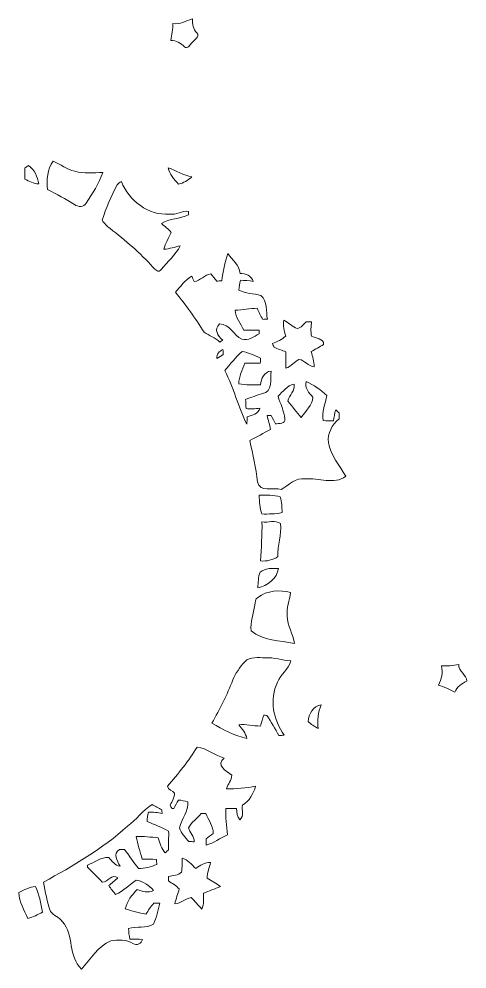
# Model space of a CAD drawing. Header units: centimetres. Extents: x -15.6 to 15.6, y -15.7 to 15.7.
# Drawn here: x 3.36 to 15.23, y -10.68 to 14.46 of the extents above; entities that cross this region are included whole.
import ezdxf

# ---------------------------------------------------------------- set-up
doc = ezdxf.new("R2010")
doc.units = ezdxf.units.CM
doc.header["$MEASUREMENT"] = 0
doc.layers.add('Layer 1', color=7, linetype='Continuous')

msp = doc.modelspace()

# ---------------------------------------------------------------- linework, layer by layer
at = {"layer": 'Layer 1', "color": 8, "lineweight": 9}
for points, knots in [([(7.43515, 14.34271), (7.43903, 14.18996), (7.4101, 14.04003), (7.38294, 13.8908), (7.38294, 13.8908), (7.5237, 13.88869), (7.64858, 13.82907), (7.74066, 13.72359), (7.74066, 13.72359), (7.82779, 13.64774), (7.88918, 13.7832), (7.94492, 13.83542), (7.94492, 13.83542), (8.00065, 13.91162), (8.16999, 13.98464), (8.06909, 14.09153), (8.06909, 14.09153), (7.9749, 14.19207), (7.94809, 14.32401), (7.95409, 14.45842), (7.95409, 14.45842), (7.77876, 14.41715), (7.62636, 14.29755), (7.43515, 14.34271), (7.43515, 14.34271), (7.43515, 14.34271), (7.43515, 14.34271), (7.43515, 14.34271)], [0, 0, 0, 0, 0.125, 0.125, 0.125, 0.125, 0.25, 0.25, 0.25, 0.25, 0.375, 0.375, 0.375, 0.375, 0.5, 0.5, 0.5, 0.5, 0.625, 0.625, 0.625, 0.625, 0.75, 0.75, 0.75, 0.75, 1, 1, 1, 1]), ([(3.51649, 10.51542), (3.51472, 10.4177), (3.51366, 10.31999), (3.51437, 10.22191), (3.51437, 10.22191), (3.62938, 10.15841), (3.75038, 10.10126), (3.88479, 10.09456), (3.88479, 10.09456), (3.8615, 10.28753), (3.76484, 10.46392), (3.60997, 10.58175), (3.60997, 10.58175), (3.58669, 10.56517), (3.54012, 10.532), (3.51649, 10.51542), (3.51649, 10.51542), (3.51649, 10.51542), (3.51649, 10.51542), (3.51649, 10.51542)], [0, 0, 0, 0, 0.16666667, 0.16666667, 0.16666667, 0.16666667, 0.33333333, 0.33333333, 0.33333333, 0.33333333, 0.5, 0.5, 0.5, 0.5, 0.66666667, 0.66666667, 0.66666667, 0.66666667, 1, 1, 1, 1]), ([(4.26614, 10.69675), (4.10245, 10.47803), (4.09469, 10.20498), (4.11515, 9.94392), (4.11515, 9.94392), (4.35999, 9.82292), (4.60163, 9.69451), (4.83235, 9.54775), (4.83235, 9.54775), (4.92549, 9.4839), (5.08, 9.46485), (5.13962, 9.58339), (5.13962, 9.58339), (5.31249, 9.83774), (5.47018, 10.10655), (5.58307, 10.39336), (5.58307, 10.39336), (5.33506, 10.39619), (5.08211, 10.35562), (4.83976, 10.42758), (4.83976, 10.42758), (4.6281, 10.46956), (4.46122, 10.61455), (4.26614, 10.69675), (4.26614, 10.69675), (4.26614, 10.69675), (4.26614, 10.69675), (4.26614, 10.69675)], [0, 0, 0, 0, 0.125, 0.125, 0.125, 0.125, 0.25, 0.25, 0.25, 0.25, 0.375, 0.375, 0.375, 0.375, 0.5, 0.5, 0.5, 0.5, 0.625, 0.625, 0.625, 0.625, 0.75, 0.75, 0.75, 0.75, 1, 1, 1, 1]), ([(7.30745, 10.51613), (7.35648, 10.34997), (7.45949, 10.20921), (7.58438, 10.09139), (7.58438, 10.09139), (7.72231, 10.11044), (7.83414, 10.19616), (7.94068, 10.27942), (7.94068, 10.27942), (7.71173, 10.31575), (7.52617, 10.45757), (7.30745, 10.51613), (7.30745, 10.51613), (7.30745, 10.51613), (7.30745, 10.51613), (7.30745, 10.51613)], [0, 0, 0, 0, 0.2, 0.2, 0.2, 0.2, 0.4, 0.4, 0.4, 0.4, 0.6, 0.6, 0.6, 0.6, 1, 1, 1, 1]), ([(5.96336, 10.06951), (5.79473, 9.77389), (5.67162, 9.45533), (5.5619, 9.1343), (5.5619, 9.1343), (5.61976, 9.05034), (5.6882, 8.97343), (5.77145, 8.91381), (5.77145, 8.91381), (6.17503, 8.60125), (6.56802, 8.27105), (6.90881, 7.8897), (6.90881, 7.8897), (6.96243, 7.82655), (7.05874, 7.72707), (7.12788, 7.83184), (7.12788, 7.83184), (7.29439, 8.03822), (7.52088, 8.2079), (7.62565, 8.45697), (7.62565, 8.45697), (7.48489, 8.42204), (7.34625, 8.37547), (7.20091, 8.36348), (7.20091, 8.36348), (7.22807, 8.52682), (7.32791, 8.66017), (7.39176, 8.80869), (7.39176, 8.80869), (7.3212, 8.90076), (7.22348, 8.96638), (7.13741, 9.04187), (7.13741, 9.04187), (7.34343, 9.19956), (7.62424, 9.15405), (7.84967, 9.27576), (7.84967, 9.27576), (7.84967, 9.30645), (7.85002, 9.33644), (7.85072, 9.36678), (7.85072, 9.36678), (7.6761, 9.39183), (7.52264, 9.2673), (7.3466, 9.2927), (7.3466, 9.2927), (6.7878, 9.25495), (6.27134, 9.64865), (6.07237, 10.157), (6.07237, 10.157), (6.03215, 10.13266), (5.98594, 10.1129), (5.96336, 10.06951), (5.96336, 10.06951), (5.96336, 10.06951), (5.96336, 10.06951), (5.96336, 10.06951)], [0, 0, 0, 0, 0.06666667, 0.06666667, 0.06666667, 0.06666667, 0.13333333, 0.13333333, 0.13333333, 0.13333333, 0.2, 0.2, 0.2, 0.2, 0.26666667, 0.26666667, 0.26666667, 0.26666667, 0.33333333, 0.33333333, 0.33333333, 0.33333333, 0.4, 0.4, 0.4, 0.4, 0.46666667, 0.46666667, 0.46666667, 0.46666667, 0.53333333, 0.53333333, 0.53333333, 0.53333333, 0.6, 0.6, 0.6, 0.6, 0.66666667, 0.66666667, 0.66666667, 0.66666667, 0.73333333, 0.73333333, 0.73333333, 0.73333333, 0.8, 0.8, 0.8, 0.8, 0.86666667, 0.86666667, 0.86666667, 0.86666667, 1, 1, 1, 1]), ([(8.89107, 8.24989), (8.81487, 8.01494), (8.75666, 7.77258), (8.73125, 7.52669), (8.73125, 7.52669), (8.6981, 7.52563), (8.63213, 7.52387), (8.59897, 7.52281), (8.59897, 7.52281), (8.54427, 7.58666), (8.49101, 7.65157), (8.44057, 7.7179), (8.44057, 7.7179), (8.27582, 7.68403), (8.16646, 7.53551), (7.99889, 7.50764), (7.99889, 7.50764), (7.97772, 7.55491), (7.95691, 7.60219), (7.9368, 7.64946), (7.9368, 7.64946), (7.75159, 7.55879), (7.64541, 7.36865), (7.50147, 7.22824), (7.50147, 7.22824), (7.78581, 6.89663), (8.02711, 6.5308), (8.26841, 6.16779), (8.26841, 6.16779), (8.40599, 6.08171), (8.5598, 6.01857), (8.68257, 5.90638), (8.68257, 5.90638), (8.7062, 5.92402), (8.73125, 5.94131), (8.75595, 5.95859), (8.75595, 5.95859), (8.62119, 6.0676), (8.51747, 6.24223), (8.67234, 6.38651), (8.67234, 6.38651), (8.94116, 6.39145), (9.04664, 6.09124), (9.26113, 5.98399), (9.26113, 5.98399), (9.43328, 5.93954), (9.58674, 6.04291), (9.72538, 6.12934), (9.72538, 6.12934), (9.72433, 6.16109), (9.72327, 6.19249), (9.72256, 6.22424), (9.72256, 6.22424), (9.58603, 6.22917), (9.44916, 6.22388), (9.31299, 6.22282), (9.31299, 6.22282), (9.2389, 6.39921), (9.09391, 6.55091), (9.08615, 6.74987), (9.08615, 6.74987), (9.2823, 6.75622), (9.47456, 6.80491), (9.67141, 6.80138), (9.67141, 6.80138), (9.70739, 6.69766), (9.75537, 6.59783), (9.82028, 6.50893), (9.82028, 6.50893), (9.86015, 6.50999), (9.90001, 6.51069), (9.94023, 6.51104), (9.94023, 6.51104), (9.90001, 6.71812), (9.94411, 6.99259), (9.76842, 7.14146), (9.76842, 7.14146), (9.57651, 7.1979), (9.36484, 7.18414), (9.18316, 7.28363), (9.18316, 7.28363), (9.19304, 7.37112), (9.20573, 7.45825), (9.22303, 7.54433), (9.22303, 7.54433), (9.33767, 7.54151), (9.45304, 7.53375), (9.56698, 7.51399), (9.56698, 7.51399), (9.51053, 7.66569), (9.37049, 7.72319), (9.21738, 7.72566), (9.21738, 7.72566), (9.19904, 7.9472), (9.01136, 8.08232), (8.89107, 8.24989), (8.89107, 8.24989), (8.89107, 8.24989), (8.89107, 8.24989), (8.89107, 8.24989)], [0, 0, 0, 0, 0.03846154, 0.03846154, 0.03846154, 0.03846154, 0.07692308, 0.07692308, 0.07692308, 0.07692308, 0.11538462, 0.11538462, 0.11538462, 0.11538462, 0.15384615, 0.15384615, 0.15384615, 0.15384615, 0.19230769, 0.19230769, 0.19230769, 0.19230769, 0.23076923, 0.23076923, 0.23076923, 0.23076923, 0.26923077, 0.26923077, 0.26923077, 0.26923077, 0.30769231, 0.30769231, 0.30769231, 0.30769231, 0.34615385, 0.34615385, 0.34615385, 0.34615385, 0.38461538, 0.38461538, 0.38461538, 0.38461538, 0.42307692, 0.42307692, 0.42307692, 0.42307692, 0.46153846, 0.46153846, 0.46153846, 0.46153846, 0.5, 0.5, 0.5, 0.5, 0.53846154, 0.53846154, 0.53846154, 0.53846154, 0.57692308, 0.57692308, 0.57692308, 0.57692308, 0.61538462, 0.61538462, 0.61538462, 0.61538462, 0.65384615, 0.65384615, 0.65384615, 0.65384615, 0.69230769, 0.69230769, 0.69230769, 0.69230769, 0.73076923, 0.73076923, 0.73076923, 0.73076923, 0.76923077, 0.76923077, 0.76923077, 0.76923077, 0.80769231, 0.80769231, 0.80769231, 0.80769231, 0.84615385, 0.84615385, 0.84615385, 0.84615385, 0.88461538, 0.88461538, 0.88461538, 0.88461538, 0.92307692, 0.92307692, 0.92307692, 0.92307692, 1, 1, 1, 1]), ([(10.42494, 6.0676), (10.32158, 5.978), (10.19811, 5.91767), (10.07252, 5.86617), (10.07252, 5.86617), (10.08345, 5.84253), (10.10497, 5.79491), (10.11556, 5.77127), (10.11556, 5.77127), (10.21927, 5.72894), (10.32369, 5.68837), (10.42917, 5.64956), (10.42917, 5.64956), (10.43128, 5.50422), (10.42847, 5.35887), (10.43165, 5.21317), (10.43165, 5.21317), (10.56711, 5.2608), (10.65213, 5.38745), (10.77631, 5.44883), (10.77631, 5.44883), (10.92624, 5.42802), (11.01902, 5.26186), (11.18059, 5.25657), (11.18059, 5.25657), (11.1693, 5.39239), (11.1372, 5.52468), (11.09945, 5.65485), (11.09945, 5.65485), (11.2067, 5.72364), (11.32241, 5.77762), (11.42965, 5.84676), (11.42965, 5.84676), (11.43495, 6.00481), (11.21658, 6.00128), (11.10616, 6.06372), (11.10616, 6.06372), (11.08252, 6.19072), (11.09628, 6.32019), (11.11039, 6.44719), (11.11039, 6.44719), (11.07547, 6.44649), (11.00562, 6.44472), (10.97034, 6.44402), (10.97034, 6.44402), (10.8952, 6.38087), (10.83064, 6.28632), (10.73115, 6.26445), (10.73115, 6.26445), (10.5978, 6.30855), (10.49938, 6.42285), (10.37838, 6.49094), (10.37838, 6.49094), (10.33675, 6.34806), (10.38473, 6.20448), (10.42494, 6.0676), (10.42494, 6.0676), (10.42494, 6.0676), (10.42494, 6.0676), (10.42494, 6.0676)], [0, 0, 0, 0, 0.0625, 0.0625, 0.0625, 0.0625, 0.125, 0.125, 0.125, 0.125, 0.1875, 0.1875, 0.1875, 0.1875, 0.25, 0.25, 0.25, 0.25, 0.3125, 0.3125, 0.3125, 0.3125, 0.375, 0.375, 0.375, 0.375, 0.4375, 0.4375, 0.4375, 0.4375, 0.5, 0.5, 0.5, 0.5, 0.5625, 0.5625, 0.5625, 0.5625, 0.625, 0.625, 0.625, 0.625, 0.6875, 0.6875, 0.6875, 0.6875, 0.75, 0.75, 0.75, 0.75, 0.8125, 0.8125, 0.8125, 0.8125, 0.875, 0.875, 0.875, 0.875, 1, 1, 1, 1]), ([(8.59755, 5.47599), (8.65682, 5.5081), (8.71502, 5.54232), (8.77183, 5.57865), (8.77183, 5.57865), (8.76865, 5.62169), (8.76583, 5.66473), (8.76335, 5.70742), (8.76335, 5.70742), (8.66493, 5.6672), (8.59119, 5.58924), (8.59755, 5.47599), (8.59755, 5.47599), (8.59755, 5.47599), (8.59755, 5.47599), (8.59755, 5.47599)], [0, 0, 0, 0, 0.2, 0.2, 0.2, 0.2, 0.4, 0.4, 0.4, 0.4, 0.6, 0.6, 0.6, 0.6, 1, 1, 1, 1]), ([(8.81134, 5.15179), (9.05017, 4.69706), (9.16447, 4.18694), (9.39623, 3.73292), (9.39623, 3.73292), (9.40048, 3.79889), (9.404, 3.86486), (9.40787, 3.93083), (9.40787, 3.93083), (9.53488, 3.97775), (9.70492, 3.99962), (9.73738, 4.15802), (9.73738, 4.15802), (9.61672, 4.14144), (9.49432, 4.1305), (9.37331, 4.1492), (9.37331, 4.1492), (9.37049, 4.23034), (9.36625, 4.31112), (9.36308, 4.39191), (9.36308, 4.39191), (9.51124, 4.44624), (9.66083, 4.49739), (9.81217, 4.5429), (9.81217, 4.5429), (10.08592, 4.58911), (10.02137, 4.93765), (10.03583, 5.14085), (10.03583, 5.14085), (9.85168, 5.1151), (9.77548, 4.94647), (9.75608, 4.77961), (9.75608, 4.77961), (9.56452, 4.77785), (9.3719, 4.76938), (9.18211, 4.80184), (9.18211, 4.80184), (9.18034, 4.99763), (9.28018, 5.16943), (9.34544, 5.34758), (9.34544, 5.34758), (9.48055, 5.34758), (9.61601, 5.34617), (9.75114, 5.35252), (9.75114, 5.35252), (9.75396, 5.39556), (9.75713, 5.4386), (9.76066, 5.48129), (9.76066, 5.48129), (9.59733, 5.53844), (9.44104, 5.64286), (9.26713, 5.6545), (9.26713, 5.6545), (9.09143, 5.51092), (8.96092, 5.32077), (8.81134, 5.15179), (8.81134, 5.15179), (8.81134, 5.15179), (8.81134, 5.15179), (8.81134, 5.15179)], [0, 0, 0, 0, 0.0625, 0.0625, 0.0625, 0.0625, 0.125, 0.125, 0.125, 0.125, 0.1875, 0.1875, 0.1875, 0.1875, 0.25, 0.25, 0.25, 0.25, 0.3125, 0.3125, 0.3125, 0.3125, 0.375, 0.375, 0.375, 0.375, 0.4375, 0.4375, 0.4375, 0.4375, 0.5, 0.5, 0.5, 0.5, 0.5625, 0.5625, 0.5625, 0.5625, 0.625, 0.625, 0.625, 0.625, 0.6875, 0.6875, 0.6875, 0.6875, 0.75, 0.75, 0.75, 0.75, 0.8125, 0.8125, 0.8125, 0.8125, 0.875, 0.875, 0.875, 0.875, 1, 1, 1, 1]), ([(10.96399, 4.86463), (10.91883, 4.6893), (11.04266, 4.56794), (11.14496, 4.44694), (11.14496, 4.44694), (11.12485, 4.23915), (10.95093, 4.07899), (10.83734, 3.91142), (10.83734, 3.91142), (10.70822, 4.04654), (10.6098, 4.2067), (10.48174, 4.34252), (10.48174, 4.34252), (10.50819, 4.50832), (10.68988, 4.61063), (10.64472, 4.79584), (10.64472, 4.79584), (10.46128, 4.75703), (10.34945, 4.5944), (10.22032, 4.47411), (10.22032, 4.47411), (10.28454, 4.27514), (10.37908, 4.08252), (10.40554, 3.87368), (10.40554, 3.87368), (10.42635, 3.73327), (10.24291, 3.76185), (10.15507, 3.74174), (10.15507, 3.74174), (10.11662, 3.81547), (10.07815, 3.88885), (10.03936, 3.96222), (10.03936, 3.96222), (10.00232, 3.96399), (9.96598, 3.96575), (9.92964, 3.96716), (9.92964, 3.96716), (9.96386, 3.84404), (9.99772, 3.72022), (10.02137, 3.59428), (10.02137, 3.59428), (9.83898, 3.49374), (9.652, 3.40237), (9.47138, 3.29865), (9.47138, 3.29865), (9.56487, 2.93952), (9.62731, 2.57369), (9.68164, 2.20645), (9.68164, 2.20645), (9.7282, 1.91682), (10.10427, 2.07592), (10.30394, 2.00607), (10.30394, 2.00607), (10.50397, 2.1239), (10.68318, 2.32745), (10.94247, 2.28477), (10.94247, 2.28477), (11.29842, 2.33627), (11.70412, 2.11049), (12.01632, 2.3592), (12.01632, 2.3592), (11.8484, 2.64636), (11.60569, 2.91059), (11.55807, 3.25102), (11.55807, 3.25102), (11.52032, 3.49515), (11.65437, 3.72481), (11.83923, 3.87332), (11.83923, 3.87332), (11.83958, 3.928), (11.83993, 3.98269), (11.84029, 4.03737), (11.84029, 4.03737), (11.80995, 4.06206), (11.77996, 4.0864), (11.75068, 4.11074), (11.75068, 4.11074), (11.71928, 4.01691), (11.70023, 3.91989), (11.69283, 3.82111), (11.69283, 3.82111), (11.6011, 3.82394), (11.50938, 3.82676), (11.41801, 3.82958), (11.41801, 3.82958), (11.38097, 4.05889), (11.47093, 4.27337), (11.51608, 4.4928), (11.51608, 4.4928), (11.35875, 4.64873), (11.16331, 4.76832), (10.96399, 4.86463), (10.96399, 4.86463), (10.96399, 4.86463), (10.96399, 4.86463), (10.96399, 4.86463)], [0, 0, 0, 0, 0.04, 0.04, 0.04, 0.04, 0.08, 0.08, 0.08, 0.08, 0.12, 0.12, 0.12, 0.12, 0.16, 0.16, 0.16, 0.16, 0.2, 0.2, 0.2, 0.2, 0.24, 0.24, 0.24, 0.24, 0.28, 0.28, 0.28, 0.28, 0.32, 0.32, 0.32, 0.32, 0.36, 0.36, 0.36, 0.36, 0.4, 0.4, 0.4, 0.4, 0.44, 0.44, 0.44, 0.44, 0.48, 0.48, 0.48, 0.48, 0.52, 0.52, 0.52, 0.52, 0.56, 0.56, 0.56, 0.56, 0.6, 0.6, 0.6, 0.6, 0.64, 0.64, 0.64, 0.64, 0.68, 0.68, 0.68, 0.68, 0.72, 0.72, 0.72, 0.72, 0.76, 0.76, 0.76, 0.76, 0.8, 0.8, 0.8, 0.8, 0.84, 0.84, 0.84, 0.84, 0.88, 0.88, 0.88, 0.88, 0.92, 0.92, 0.92, 0.92, 1, 1, 1, 1]), ([(9.72538, 1.85332), (9.7222, 1.68575), (9.73667, 1.51747), (9.79065, 1.35802), (9.79065, 1.35802), (9.97021, 1.35661), (10.15189, 1.35167), (10.32758, 1.39612), (10.32758, 1.39612), (10.3304, 1.53652), (10.31417, 1.67552), (10.28136, 1.81134), (10.28136, 1.81134), (10.10074, 1.86672), (9.91095, 1.85685), (9.72538, 1.85332), (9.72538, 1.85332), (9.72538, 1.85332), (9.72538, 1.85332), (9.72538, 1.85332)], [0, 0, 0, 0, 0.16666667, 0.16666667, 0.16666667, 0.16666667, 0.33333333, 0.33333333, 0.33333333, 0.33333333, 0.5, 0.5, 0.5, 0.5, 0.66666667, 0.66666667, 0.66666667, 0.66666667, 1, 1, 1, 1]), ([(9.79523, 1.14671), (9.80652, 0.80169), (9.77301, 0.45914), (9.75643, 0.11518), (9.75643, 0.11518), (9.91977, 0.10319), (10.08451, 0.13459), (10.21962, 0.2316), (10.21962, 0.2316), (10.20446, 0.52617), (10.32334, 0.81051), (10.28665, 1.10508), (10.28665, 1.10508), (10.15294, 1.20139), (9.95469, 1.1273), (9.79523, 1.14671), (9.79523, 1.14671), (9.79523, 1.14671), (9.79523, 1.14671), (9.79523, 1.14671)], [0, 0, 0, 0, 0.16666667, 0.16666667, 0.16666667, 0.16666667, 0.33333333, 0.33333333, 0.33333333, 0.33333333, 0.5, 0.5, 0.5, 0.5, 0.66666667, 0.66666667, 0.66666667, 0.66666667, 1, 1, 1, 1]), ([(9.75148, -0.18009), (9.69117, -0.30991), (9.69505, -0.45914), (9.68623, -0.59955), (9.68623, -0.59955), (9.93564, -0.54663), (10.19564, -0.34519), (10.23585, -0.08131), (10.23585, -0.08131), (10.07287, -0.08414), (9.88378, -0.06509), (9.75148, -0.18009), (9.75148, -0.18009), (9.75148, -0.18009), (9.75148, -0.18009), (9.75148, -0.18009)], [0, 0, 0, 0, 0.2, 0.2, 0.2, 0.2, 0.4, 0.4, 0.4, 0.4, 0.6, 0.6, 0.6, 0.6, 1, 1, 1, 1]), ([(9.68376, -0.84861), (9.61601, -0.89341), (9.6199, -0.9816), (9.60473, -1.05216), (9.60473, -1.05216), (9.57651, -1.28182), (9.4855, -1.5023), (9.50702, -1.73761), (9.50702, -1.73761), (9.83298, -1.99408), (10.2669, -1.98914), (10.65495, -2.07169), (10.65495, -2.07169), (10.62673, -1.81945), (10.45986, -1.60143), (10.46622, -1.34179), (10.46622, -1.34179), (10.43835, -1.12871), (10.52266, -0.92869), (10.553, -0.72196), (10.553, -0.72196), (10.26478, -0.64047), (9.93034, -0.66763), (9.68376, -0.84861), (9.68376, -0.84861), (9.68376, -0.84861), (9.68376, -0.84861), (9.68376, -0.84861)], [0, 0, 0, 0, 0.125, 0.125, 0.125, 0.125, 0.25, 0.25, 0.25, 0.25, 0.375, 0.375, 0.375, 0.375, 0.5, 0.5, 0.5, 0.5, 0.625, 0.625, 0.625, 0.625, 0.75, 0.75, 0.75, 0.75, 1, 1, 1, 1]), ([(9.33838, -2.55358), (9.21492, -2.69928), (9.09497, -2.8538), (9.02371, -3.03301), (9.02371, -3.03301), (8.87343, -3.42918), (8.6794, -3.80806), (8.47126, -4.17706), (8.47126, -4.17706), (8.75419, -4.35628), (9.07028, -4.50621), (9.39623, -4.58488), (9.39623, -4.58488), (9.37084, -4.44024), (9.26677, -4.3344), (9.18422, -4.22046), (9.18422, -4.22046), (9.37543, -4.20176), (9.56275, -4.25432), (9.75325, -4.25609), (9.75325, -4.25609), (9.78465, -4.15943), (9.8157, -4.06241), (9.84462, -3.96504), (9.84462, -3.96504), (9.87073, -3.96822), (9.89719, -3.97175), (9.92365, -3.97563), (9.92365, -3.97563), (10.04288, -4.14531), (10.14271, -4.32735), (10.24608, -4.50691), (10.24608, -4.50691), (10.29195, -4.50303), (10.33816, -4.4988), (10.38436, -4.49527), (10.38436, -4.49527), (10.10145, -4.0931), (9.97903, -3.553), (10.21116, -3.09756), (10.21116, -3.09756), (10.28489, -2.88272), (10.50502, -2.75502), (10.55652, -2.53171), (10.55652, -2.53171), (10.33075, -2.51266), (10.11238, -2.43752), (9.88413, -2.44634), (9.88413, -2.44634), (9.70104, -2.4541), (9.47773, -2.40012), (9.33838, -2.55358), (9.33838, -2.55358), (9.33838, -2.55358), (9.33838, -2.55358), (9.33838, -2.55358)], [0, 0, 0, 0, 0.06666667, 0.06666667, 0.06666667, 0.06666667, 0.13333333, 0.13333333, 0.13333333, 0.13333333, 0.2, 0.2, 0.2, 0.2, 0.26666667, 0.26666667, 0.26666667, 0.26666667, 0.33333333, 0.33333333, 0.33333333, 0.33333333, 0.4, 0.4, 0.4, 0.4, 0.46666667, 0.46666667, 0.46666667, 0.46666667, 0.53333333, 0.53333333, 0.53333333, 0.53333333, 0.6, 0.6, 0.6, 0.6, 0.66666667, 0.66666667, 0.66666667, 0.66666667, 0.73333333, 0.73333333, 0.73333333, 0.73333333, 0.8, 0.8, 0.8, 0.8, 0.86666667, 0.86666667, 0.86666667, 0.86666667, 1, 1, 1, 1]), ([(14.54997, -2.66259), (14.59125, -2.8418), (14.55068, -3.01431), (14.4713, -3.17588), (14.4713, -3.17588), (14.62194, -3.21539), (14.75847, -3.29089), (14.89958, -3.35403), (14.89958, -3.35403), (14.96272, -3.21222), (15.0862, -3.12508), (15.22413, -3.06476), (15.22413, -3.06476), (15.2259, -2.90671), (14.99412, -2.81393), (15.00506, -2.62131), (15.00506, -2.62131), (14.85583, -2.65695), (14.70308, -2.67106), (14.54997, -2.66259), (14.54997, -2.66259), (14.54997, -2.66259), (14.54997, -2.66259), (14.54997, -2.66259)], [0, 0, 0, 0, 0.14285714, 0.14285714, 0.14285714, 0.14285714, 0.28571429, 0.28571429, 0.28571429, 0.28571429, 0.42857143, 0.42857143, 0.42857143, 0.42857143, 0.57142857, 0.57142857, 0.57142857, 0.57142857, 0.71428571, 0.71428571, 0.71428571, 0.71428571, 1, 1, 1, 1]), ([(11.0169, -4.13226), (11.09769, -4.20423), (11.18377, -4.27196), (11.28325, -4.31747), (11.28325, -4.31747), (11.26808, -4.10651), (11.2769, -3.89343), (11.36298, -3.69693), (11.36298, -3.69693), (11.15413, -3.72057), (11.03348, -3.94106), (11.0169, -4.13226), (11.0169, -4.13226), (11.0169, -4.13226), (11.0169, -4.13226), (11.0169, -4.13226)], [0, 0, 0, 0, 0.2, 0.2, 0.2, 0.2, 0.4, 0.4, 0.4, 0.4, 0.6, 0.6, 0.6, 0.6, 1, 1, 1, 1]), ([(8.08179, -4.8096), (7.85108, -5.17613), (7.58085, -5.51833), (7.29827, -5.84606), (7.29827, -5.84606), (7.3011, -5.93531), (7.42704, -5.96918), (7.48348, -6.02844), (7.48348, -6.02844), (7.47149, -6.14239), (7.4221, -6.24575), (7.3653, -6.34347), (7.3653, -6.34347), (7.37906, -6.37381), (7.39317, -6.4045), (7.40763, -6.43555), (7.40763, -6.43555), (7.42069, -6.4359), (7.44715, -6.43661), (7.46055, -6.43696), (7.46055, -6.43696), (7.50112, -6.36217), (7.54204, -6.28773), (7.58332, -6.2133), (7.58332, -6.2133), (7.66798, -6.22176), (7.75265, -6.23588), (7.83555, -6.25704), (7.83555, -6.25704), (7.8546, -6.51175), (7.66834, -6.7093), (7.6126, -6.94566), (7.6126, -6.94566), (7.64435, -7.09559), (7.76853, -7.20002), (7.86272, -7.31361), (7.86272, -7.31361), (7.90964, -7.31396), (7.95691, -7.31432), (8.00453, -7.31538), (8.00453, -7.31538), (7.99783, -7.17603), (7.88353, -7.07619), (7.8539, -6.94919), (7.8539, -6.94919), (7.92198, -6.7975), (8.07827, -6.70048), (8.18339, -6.57243), (8.18339, -6.57243), (8.21479, -6.57207), (8.27723, -6.57137), (8.30828, -6.57101), (8.30828, -6.57101), (8.38201, -6.74246), (8.50054, -6.90157), (8.50724, -7.09489), (8.50724, -7.09489), (8.44198, -7.14287), (8.37777, -7.19261), (8.31392, -7.2427), (8.31392, -7.2427), (8.31463, -7.29703), (8.31533, -7.35136), (8.31674, -7.40604), (8.31674, -7.40604), (8.51853, -7.34536), (8.69386, -7.22471), (8.88048, -7.12981), (8.88048, -7.12981), (8.85896, -6.8991), (8.82791, -6.66873), (8.83921, -6.43625), (8.83921, -6.43625), (8.93339, -6.43555), (9.02794, -6.43519), (9.12284, -6.43555), (9.12284, -6.43555), (9.12355, -6.54173), (9.14365, -6.64827), (9.20962, -6.7347), (9.20962, -6.7347), (9.33239, -6.63169), (9.24949, -6.47718), (9.27982, -6.35265), (9.27982, -6.35265), (9.4608, -6.2387), (9.56875, -6.04714), (9.62837, -5.84606), (9.62837, -5.84606), (9.37296, -5.89192), (9.11508, -5.92473), (8.85543, -5.91273), (8.85543, -5.91273), (8.89248, -5.78926), (8.98984, -5.68907), (8.99584, -5.55572), (8.99584, -5.55572), (8.85261, -5.44565), (8.56157, -5.28126), (8.79617, -5.10346), (8.79617, -5.10346), (8.5464, -5.03255), (8.34072, -4.84452), (8.08179, -4.8096), (8.08179, -4.8096), (8.08179, -4.8096), (8.08179, -4.8096), (8.08179, -4.8096)], [0, 0, 0, 0, 0.03571429, 0.03571429, 0.03571429, 0.03571429, 0.07142857, 0.07142857, 0.07142857, 0.07142857, 0.10714286, 0.10714286, 0.10714286, 0.10714286, 0.14285714, 0.14285714, 0.14285714, 0.14285714, 0.17857143, 0.17857143, 0.17857143, 0.17857143, 0.21428571, 0.21428571, 0.21428571, 0.21428571, 0.25, 0.25, 0.25, 0.25, 0.28571429, 0.28571429, 0.28571429, 0.28571429, 0.32142857, 0.32142857, 0.32142857, 0.32142857, 0.35714286, 0.35714286, 0.35714286, 0.35714286, 0.39285714, 0.39285714, 0.39285714, 0.39285714, 0.42857143, 0.42857143, 0.42857143, 0.42857143, 0.46428571, 0.46428571, 0.46428571, 0.46428571, 0.5, 0.5, 0.5, 0.5, 0.53571429, 0.53571429, 0.53571429, 0.53571429, 0.57142857, 0.57142857, 0.57142857, 0.57142857, 0.60714286, 0.60714286, 0.60714286, 0.60714286, 0.64285714, 0.64285714, 0.64285714, 0.64285714, 0.67857143, 0.67857143, 0.67857143, 0.67857143, 0.71428571, 0.71428571, 0.71428571, 0.71428571, 0.75, 0.75, 0.75, 0.75, 0.78571429, 0.78571429, 0.78571429, 0.78571429, 0.82142857, 0.82142857, 0.82142857, 0.82142857, 0.85714286, 0.85714286, 0.85714286, 0.85714286, 0.89285714, 0.89285714, 0.89285714, 0.89285714, 0.92857143, 0.92857143, 0.92857143, 0.92857143, 1, 1, 1, 1]), ([(6.23712, -6.90368), (5.57178, -7.50305), (4.79672, -7.9599), (4.01214, -8.38288), (4.01214, -8.38288), (4.06294, -8.64394), (4.09786, -8.91205), (4.19276, -9.16181), (4.19276, -9.16181), (4.27849, -9.27329), (4.42701, -9.31774), (4.51273, -9.43239), (4.51273, -9.43239), (4.82529, -9.78553), (4.65666, -10.35738), (5.01509, -10.68476), (5.01509, -10.68476), (5.26733, -10.43076), (5.44548, -10.07763), (5.79297, -9.93651), (5.79297, -9.93651), (5.98947, -9.91358), (6.20502, -9.89736), (6.37929, -10.00919), (6.37929, -10.00919), (6.48406, -10.07974), (6.59977, -10.01024), (6.63399, -9.90159), (6.63399, -9.90159), (6.5211, -9.89559), (6.40751, -9.8963), (6.29462, -9.89736), (6.29462, -9.89736), (6.27839, -9.80387), (6.26746, -9.71003), (6.26005, -9.61584), (6.26005, -9.61584), (6.4763, -9.54423), (6.72536, -9.61725), (6.92609, -9.49625), (6.92609, -9.49625), (7.00335, -9.32092), (7.04604, -9.13112), (7.08943, -8.94486), (7.08943, -8.94486), (7.03616, -8.94344), (6.98324, -8.94239), (6.93033, -8.94133), (6.93033, -8.94133), (6.85201, -9.0334), (6.78392, -9.13394), (6.72113, -9.23766), (6.72113, -9.23766), (6.53874, -9.18968), (6.35318, -9.15158), (6.17503, -9.08949), (6.17503, -9.08949), (6.22089, -8.89476), (6.35318, -8.71873), (6.49218, -8.58291), (6.49218, -8.58291), (6.63258, -8.62912), (6.77793, -8.68486), (6.9208, -8.60972), (6.9208, -8.60972), (6.81109, -8.46614), (6.64352, -8.36277), (6.46572, -8.32996), (6.46572, -8.32996), (6.28474, -8.45838), (6.12317, -8.61995), (5.91997, -8.71273), (5.91997, -8.71273), (5.85647, -8.63618), (5.79509, -8.55856), (5.73617, -8.47919), (5.73617, -8.47919), (5.81731, -8.4111), (5.89951, -8.34408), (5.98065, -8.27599), (5.98065, -8.27599), (5.82119, -8.14581), (5.72488, -8.39099), (5.56543, -8.38676), (5.56543, -8.38676), (5.4409, -8.24847), (5.30473, -8.12112), (5.17489, -7.98777), (5.17489, -7.98777), (5.17561, -7.97401), (5.17666, -7.94649), (5.17737, -7.93274), (5.17737, -7.93274), (5.36293, -7.87029), (5.53227, -7.71366), (5.73758, -7.73765), (5.73758, -7.73765), (5.82825, -7.82514), (5.89739, -7.95143), (6.03639, -7.9666), (6.03639, -7.9666), (5.97077, -7.81773), (5.82719, -7.63429), (6.0258, -7.52316), (6.0258, -7.52316), (6.05791, -7.52387), (6.12211, -7.52493), (6.15386, -7.52563), (6.15386, -7.52563), (6.28051, -7.69038), (6.40363, -7.85795), (6.52322, -8.02799), (6.52322, -8.02799), (6.69326, -8.03151), (6.85518, -7.97578), (7.01252, -7.91686), (7.01252, -7.91686), (7.00864, -7.87241), (7.00512, -7.82831), (7.00229, -7.78457), (7.00229, -7.78457), (6.8767, -7.77681), (6.75076, -7.7754), (6.62517, -7.77504), (6.62517, -7.77504), (6.56203, -7.5789), (6.50382, -7.38099), (6.46819, -7.17814), (6.46819, -7.17814), (6.66186, -7.16968), (6.85448, -7.19155), (7.04639, -7.2166), (7.04639, -7.2166), (7.08731, -7.357), (7.13141, -7.50129), (7.23442, -7.6103), (7.23442, -7.6103), (7.26264, -7.58278), (7.29122, -7.55562), (7.31979, -7.52916), (7.31979, -7.52916), (7.32297, -7.36582), (7.32614, -7.20284), (7.32473, -7.03986), (7.32473, -7.03986), (7.14093, -6.94037), (6.94832, -6.85888), (6.75535, -6.77986), (6.75535, -6.77986), (6.75782, -6.6959), (6.76805, -6.61264), (6.79133, -6.53221), (6.79133, -6.53221), (6.91233, -6.53291), (7.03334, -6.54173), (7.15222, -6.56713), (7.15222, -6.56713), (7.14764, -6.53644), (7.14376, -6.5061), (7.13988, -6.47612), (7.13988, -6.47612), (7.05768, -6.42355), (6.97619, -6.36781), (6.88411, -6.33395), (6.88411, -6.33395), (6.64387, -6.4927), (6.46572, -6.72871), (6.23712, -6.90368), (6.23712, -6.90368), (6.23712, -6.90368), (6.23712, -6.90368), (6.23712, -6.90368)], [0, 0, 0, 0, 0.02272727, 0.02272727, 0.02272727, 0.02272727, 0.04545455, 0.04545455, 0.04545455, 0.04545455, 0.06818182, 0.06818182, 0.06818182, 0.06818182, 0.09090909, 0.09090909, 0.09090909, 0.09090909, 0.11363636, 0.11363636, 0.11363636, 0.11363636, 0.13636364, 0.13636364, 0.13636364, 0.13636364, 0.15909091, 0.15909091, 0.15909091, 0.15909091, 0.18181818, 0.18181818, 0.18181818, 0.18181818, 0.20454545, 0.20454545, 0.20454545, 0.20454545, 0.22727273, 0.22727273, 0.22727273, 0.22727273, 0.25, 0.25, 0.25, 0.25, 0.27272727, 0.27272727, 0.27272727, 0.27272727, 0.29545455, 0.29545455, 0.29545455, 0.29545455, 0.31818182, 0.31818182, 0.31818182, 0.31818182, 0.34090909, 0.34090909, 0.34090909, 0.34090909, 0.36363636, 0.36363636, 0.36363636, 0.36363636, 0.38636364, 0.38636364, 0.38636364, 0.38636364, 0.40909091, 0.40909091, 0.40909091, 0.40909091, 0.43181818, 0.43181818, 0.43181818, 0.43181818, 0.45454545, 0.45454545, 0.45454545, 0.45454545, 0.47727273, 0.47727273, 0.47727273, 0.47727273, 0.5, 0.5, 0.5, 0.5, 0.52272727, 0.52272727, 0.52272727, 0.52272727, 0.54545455, 0.54545455, 0.54545455, 0.54545455, 0.56818182, 0.56818182, 0.56818182, 0.56818182, 0.59090909, 0.59090909, 0.59090909, 0.59090909, 0.61363636, 0.61363636, 0.61363636, 0.61363636, 0.63636364, 0.63636364, 0.63636364, 0.63636364, 0.65909091, 0.65909091, 0.65909091, 0.65909091, 0.68181818, 0.68181818, 0.68181818, 0.68181818, 0.70454545, 0.70454545, 0.70454545, 0.70454545, 0.72727273, 0.72727273, 0.72727273, 0.72727273, 0.75, 0.75, 0.75, 0.75, 0.77272727, 0.77272727, 0.77272727, 0.77272727, 0.79545455, 0.79545455, 0.79545455, 0.79545455, 0.81818182, 0.81818182, 0.81818182, 0.81818182, 0.84090909, 0.84090909, 0.84090909, 0.84090909, 0.86363636, 0.86363636, 0.86363636, 0.86363636, 0.88636364, 0.88636364, 0.88636364, 0.88636364, 0.90909091, 0.90909091, 0.90909091, 0.90909091, 0.93181818, 0.93181818, 0.93181818, 0.93181818, 0.95454545, 0.95454545, 0.95454545, 0.95454545, 1, 1, 1, 1]), ([(7.68174, -7.75564), (7.6761, -7.87629), (7.68986, -7.99976), (7.66516, -8.119), (7.66516, -8.119), (7.57732, -8.21355), (7.43409, -8.20861), (7.31803, -8.24071), (7.31803, -8.24071), (7.31873, -8.27705), (7.31944, -8.31409), (7.3205, -8.35148), (7.3205, -8.35148), (7.41681, -8.41886), (7.51947, -8.47919), (7.60237, -8.5635), (7.60237, -8.5635), (7.58226, -8.69968), (7.50853, -8.82209), (7.48807, -8.95932), (7.48807, -8.95932), (7.64858, -8.94591), (7.76888, -8.82632), (7.92234, -8.78999), (7.92234, -8.78999), (8.01618, -8.89265), (8.10896, -8.99636), (8.20315, -9.09937), (8.20315, -9.09937), (8.26136, -8.96673), (8.24972, -8.82138), (8.24583, -8.68063), (8.24583, -8.68063), (8.3933, -8.61536), (8.54817, -8.56879), (8.69563, -8.50353), (8.69563, -8.50353), (8.58309, -8.41922), (8.46385, -8.34549), (8.34072, -8.27811), (8.34072, -8.27811), (8.35308, -8.13805), (8.39612, -8.00364), (8.43527, -7.86959), (8.43527, -7.86959), (8.28676, -7.86112), (8.16046, -7.93556), (8.04863, -8.0234), (8.04863, -8.0234), (7.92622, -7.93309), (7.84226, -7.78104), (7.68174, -7.75564), (7.68174, -7.75564), (7.68174, -7.75564), (7.68174, -7.75564), (7.68174, -7.75564)], [0, 0, 0, 0, 0.06666667, 0.06666667, 0.06666667, 0.06666667, 0.13333333, 0.13333333, 0.13333333, 0.13333333, 0.2, 0.2, 0.2, 0.2, 0.26666667, 0.26666667, 0.26666667, 0.26666667, 0.33333333, 0.33333333, 0.33333333, 0.33333333, 0.4, 0.4, 0.4, 0.4, 0.46666667, 0.46666667, 0.46666667, 0.46666667, 0.53333333, 0.53333333, 0.53333333, 0.53333333, 0.6, 0.6, 0.6, 0.6, 0.66666667, 0.66666667, 0.66666667, 0.66666667, 0.73333333, 0.73333333, 0.73333333, 0.73333333, 0.8, 0.8, 0.8, 0.8, 0.86666667, 0.86666667, 0.86666667, 0.86666667, 1, 1, 1, 1]), ([(3.36091, -8.6644), (3.36973, -8.91099), (3.4925, -9.12971), (3.59798, -9.34632), (3.59798, -9.34632), (3.73627, -9.31527), (3.86186, -9.24824), (3.98321, -9.17663), (3.98321, -9.17663), (3.94476, -8.94486), (3.88937, -8.71484), (3.798, -8.49824), (3.798, -8.49824), (3.64066, -8.51764), (3.49673, -8.58608), (3.36091, -8.6644), (3.36091, -8.6644), (3.36091, -8.6644), (3.36091, -8.6644), (3.36091, -8.6644)], [0, 0, 0, 0, 0.16666667, 0.16666667, 0.16666667, 0.16666667, 0.33333333, 0.33333333, 0.33333333, 0.33333333, 0.5, 0.5, 0.5, 0.5, 0.66666667, 0.66666667, 0.66666667, 0.66666667, 1, 1, 1, 1])]:
    msp.add_open_spline(points, degree=3, knots=knots, dxfattribs=at)

doc.saveas('drawing.dxf')
